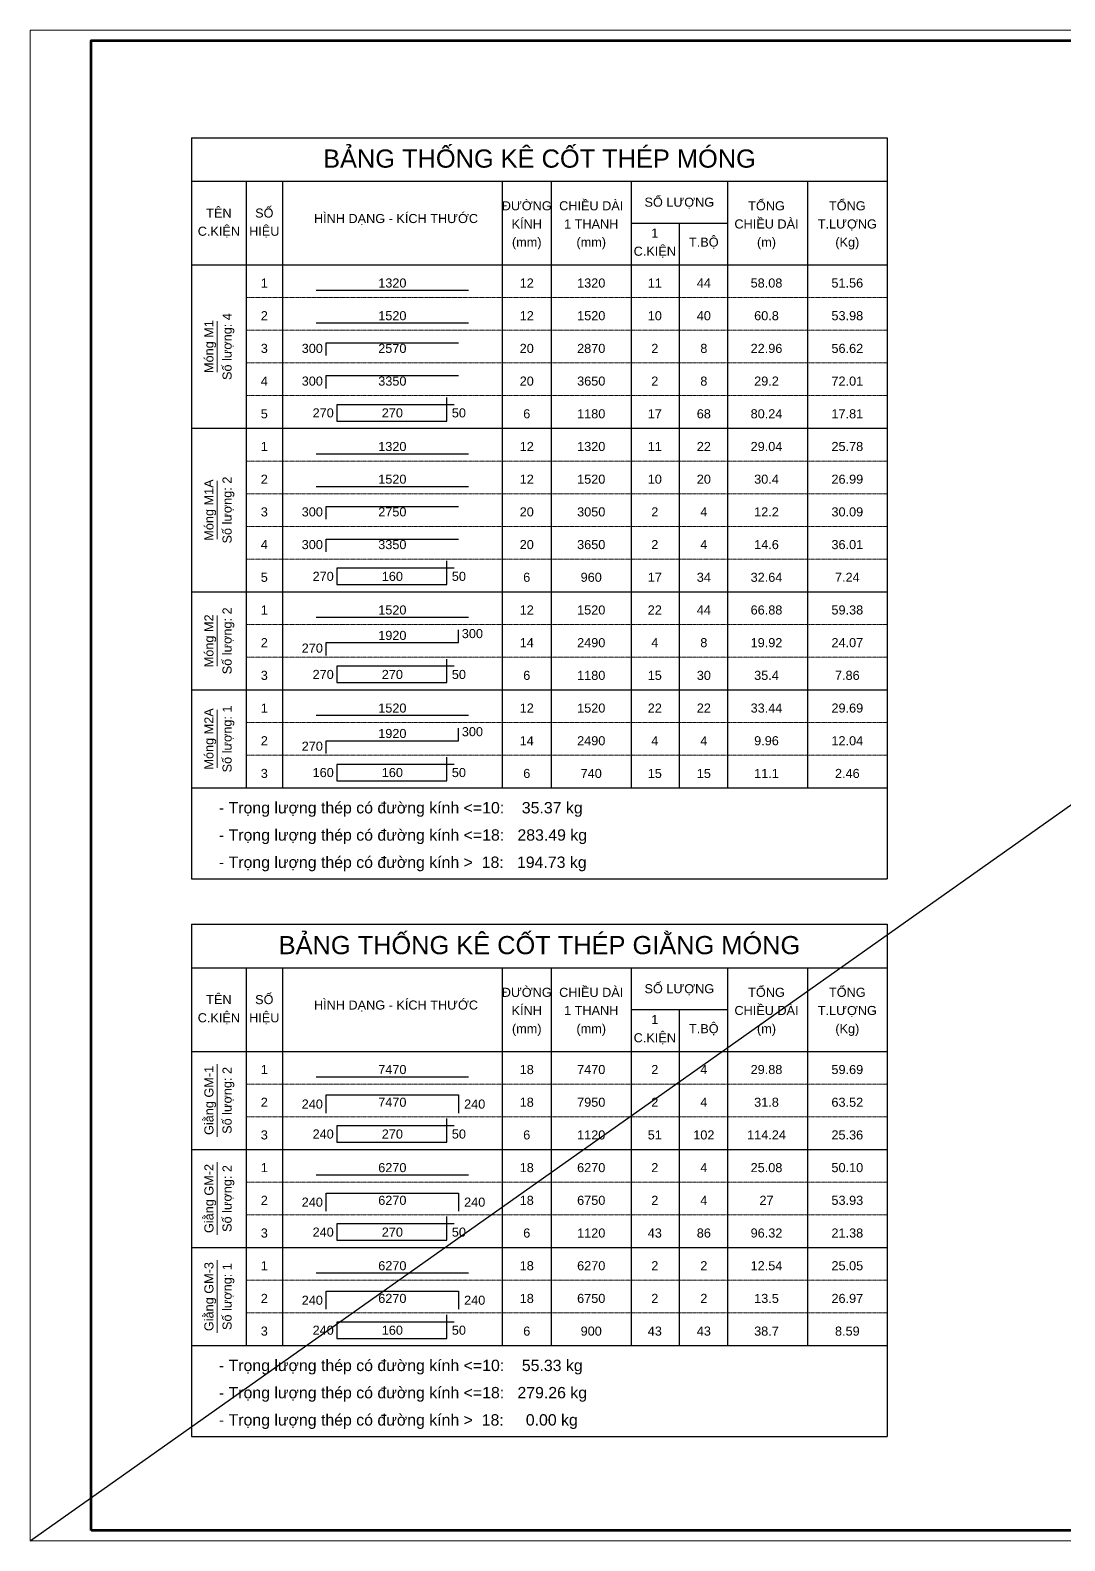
# Model space of a CAD drawing. Header units: millimetres. Extents: x -182770 to 489476, y -561170 to -280028.
# Drawn here: x 350876 to 365117, y -533379 to -512589 of the extents above; entities that cross this region are included whole.
import ezdxf
from ezdxf.enums import TextEntityAlignment as Align

# ---------------------------------------------------------------- set-up
doc = ezdxf.new("R2010")
doc.units = ezdxf.units.MM
doc.header["$MEASUREMENT"] = 0
doc.linetypes.add('HIDDEN', pattern=[0.375, 0.25, -0.125])
doc.layers.get('Defpoints').update_dxf_attribs({"color": 1})
doc.layers.add('KCS_Plotter', color=11, linetype='Continuous', plot=False)
for name, color, linetype, lineweight in [('Khungten_LCDI', 7, 'Continuous', 5), ('LC MANH DUT', 35, 'HIDDEN', 5), ('LC Net dam 1', 30, 'Continuous', 30), ('LC Net thay', 63, 'Continuous', 25), ('LC Text1', 3, 'Continuous', 20)]:
    doc.layers.add(name, color=color, linetype=linetype, lineweight=lineweight)
doc.styles.add('Hoa', font='micross.ttf')
doc.styles.add('Khungten', font='VHAVAN.TTF', dxfattribs={"width": 0.9, "height": 5000})
doc.styles.add('LC 1', font='VHAVANB.TTF')
doc.styles.add('Thuong', font='micross.ttf')
doc.styles.add('Title', font='VHBLACK.TTF', dxfattribs={"width": 0.8})

# ---------------------------------------------------------------- blocks, each defined once
blk = doc.blocks.new('lcdi fix')
at = {"layer": 'Defpoints', "lineweight": 0}
blk.add_lwpolyline([(-1200, -14850), (-1200, 14850), (40800, 14850), (40800, -14850)], close=True, dxfattribs=at)
at = {"layer": 'Khungten_LCDI', "color": 5, "lineweight": 60}
blk.add_lwpolyline([(0, -14650), (0, 14650), (40600, 14650), (40600, -14650)], close=True, dxfattribs=at)
at = {"color": 7, "style": 'Khungten', "width": 0.8}
for tag, p in [('REVISION', (39499, -10746)), ('NGAYHT', (39546, -11609))]:
    blk.add_attdef(tag, text='', height=200, dxfattribs=at).set_placement(p, align=Align.CENTER)
at = {"layer": 'LC Text1', "color": 3, "style": 'LC 1', "width": 1.834006}
for tag, p, p2 in [('TENBANVE1', (36913, -8886), (40339, -8886)), ('TENBANVE2', (36913, -9562), (40339, -9562))]:
    blk.add_attdef(tag, text='', height=250, dxfattribs=at).set_placement(p, p2, align=Align.FIT)
at = {"layer": 'LC Text1', "style": 'Title', "width": 0.7}
blk.add_attdef('SOBANVE', text='', height=250, dxfattribs=at).set_placement((39562, -13896), align=Align.CENTER)

msp = doc.modelspace()

# ---------------------------------------------------------------- linework, layer by layer
at = {"layer": 'KCS_Plotter', "ltscale": 250}
msp.add_line((350876.1, -533378.8), (380276.1, -512588.8), dxfattribs=at)
at = {"layer": 'LC MANH DUT'}
for p, q in [((353848.3, -516267.9), (362673.3, -516267.9)), ((353848.3, -516717.9), (362673.3, -516717.9)), ((353848.3, -517167.9), (362673.3, -517167.9)), ((353848.3, -517617.9), (362673.3, -517617.9)), ((353848.3, -518067.9), (362673.3, -518067.9)), ((353848.3, -518517.9), (362673.3, -518517.9)), ((353848.3, -518967.9), (362673.3, -518967.9)), ((353848.3, -519417.9), (362673.3, -519417.9)), ((353848.3, -519867.9), (362673.3, -519867.9)), ((353848.3, -520317.9), (362673.3, -520317.9)), ((353848.3, -520767.9), (362673.3, -520767.9)), ((353848.3, -521217.9), (362673.3, -521217.9)), ((353848.3, -521667.9), (362673.3, -521667.9)), ((353848.3, -522117.9), (362673.3, -522117.9)), ((353848.3, -522567.9), (362673.3, -522567.9)), ((353848.3, -523017.9), (362673.3, -523017.9)), ((353848.3, -527092.9), (362673.3, -527092.9)), ((353848.3, -527542.9), (362673.3, -527542.9)), ((353848.3, -527992.9), (362673.3, -527992.9)), ((353848.3, -528442.9), (362673.3, -528442.9)), ((353848.3, -528892.9), (362673.3, -528892.9)), ((353848.3, -529342.9), (362673.3, -529342.9)), ((353848.3, -529792.9), (362673.3, -529792.9)), ((353848.3, -530242.9), (362673.3, -530242.9)), ((353848.3, -530692.9), (362673.3, -530692.9))]:
    msp.add_line(p, q, dxfattribs=at)
at = {"layer": 'LC Net dam 1'}
for points in [[(354810.8, -516167.9), (356910.8, -516167.9)], [(354810.8, -516617.9), (356910.8, -516617.9)], [(354948.3, -517067.9), (354948.3, -516892.9), (356773.3, -516892.9)], [(354948.3, -517517.9), (354948.3, -517342.9), (356773.3, -517342.9)], [(356710.8, -517742.9), (355098.3, -517742.9), (355098.3, -517967.9), (356610.8, -517967.9), (356610.8, -517642.9)], [(354810.8, -518417.9), (356910.8, -518417.9)], [(354810.8, -518867.9), (356910.8, -518867.9)], [(354948.3, -519317.9), (354948.3, -519142.9), (356773.3, -519142.9)], [(354948.3, -519767.9), (354948.3, -519592.9), (356773.3, -519592.9)], [(356710.8, -519992.9), (355098.3, -519992.9), (355098.3, -520217.9), (356610.8, -520217.9), (356610.8, -519892.9)], [(354810.8, -520667.9), (356910.8, -520667.9)], [(354948.3, -521192.9), (354948.3, -521017.9), (356773.3, -521017.9), (356773.3, -520842.9)], [(356710.8, -521342.9), (355098.3, -521342.9), (355098.3, -521567.9), (356610.8, -521567.9), (356610.8, -521242.9)], [(354810.8, -522017.9), (356910.8, -522017.9)], [(354948.3, -522542.9), (354948.3, -522367.9), (356773.3, -522367.9), (356773.3, -522192.9)], [(356710.8, -522692.9), (355098.3, -522692.9), (355098.3, -522917.9), (356610.8, -522917.9), (356610.8, -522592.9)], [(354810.8, -526992.9), (356910.8, -526992.9)], [(354948.3, -527492.9), (354948.3, -527242.9), (356773.3, -527242.9), (356773.3, -527492.9)], [(356710.8, -527667.9), (355098.3, -527667.9), (355098.3, -527892.9), (356610.8, -527892.9), (356610.8, -527567.9)], [(354810.8, -528342.9), (356910.8, -528342.9)], [(354948.3, -528842.9), (354948.3, -528592.9), (356773.3, -528592.9), (356773.3, -528842.9)], [(356710.8, -529017.9), (355098.3, -529017.9), (355098.3, -529242.9), (356610.8, -529242.9), (356610.8, -528917.9)], [(354810.8, -529692.9), (356910.8, -529692.9)], [(354948.3, -530192.9), (354948.3, -529942.9), (356773.3, -529942.9), (356773.3, -530192.9)], [(356710.8, -530367.9), (355098.3, -530367.9), (355098.3, -530592.9), (356610.8, -530592.9), (356610.8, -530267.9)]]:
    msp.add_lwpolyline(points, dxfattribs=at)
at = {"layer": 'LC Net thay'}
for p, q in [((353098.3, -514067.9), (362673.3, -514067.9)), ((353098.3, -514067.9), (353098.3, -524267.9)), ((362673.3, -514067.9), (362673.3, -524267.9)), ((353098.3, -514667.9), (362673.3, -514667.9)), ((353848.3, -514667.9), (353848.3, -523017.9)), ((354348.3, -514667.9), (354348.3, -523017.9)), ((357373.3, -514667.9), (357373.3, -523017.9)), ((358048.3, -514667.9), (358048.3, -523017.9)), ((359148.3, -514667.9), (359148.3, -523017.9)), ((360473.3, -514667.9), (360473.3, -523017.9)), ((361573.3, -514667.9), (361573.3, -523017.9)), ((359148.3, -515242.9), (360473.3, -515242.9)), ((359810.8, -515242.9), (359810.8, -523017.9)), ((353098.3, -515817.9), (362673.3, -515817.9)), ((353098.3, -518067.9), (362673.3, -518067.9)), ((353098.3, -520317.9), (362673.3, -520317.9)), ((353098.3, -521667.9), (362673.3, -521667.9)), ((353098.3, -523017.9), (362673.3, -523017.9)), ((353098.3, -523017.9), (362673.3, -523017.9)), ((353098.3, -524267.9), (362673.3, -524267.9)), ((353098.3, -524892.9), (362673.3, -524892.9)), ((353098.3, -524892.9), (353098.3, -531942.9)), ((362673.3, -524892.9), (362673.3, -531942.9)), ((353098.3, -525492.9), (362673.3, -525492.9)), ((353848.3, -525492.9), (353848.3, -530692.9)), ((354348.3, -525492.9), (354348.3, -530692.9)), ((357373.3, -525492.9), (357373.3, -530692.9)), ((358048.3, -525492.9), (358048.3, -530692.9)), ((359148.3, -525492.9), (359148.3, -530692.9)), ((360473.3, -525492.9), (360473.3, -530692.9)), ((361573.3, -525492.9), (361573.3, -530692.9)), ((359148.3, -526067.9), (360473.3, -526067.9)), ((359810.8, -526067.9), (359810.8, -530692.9)), ((353098.3, -526642.9), (362673.3, -526642.9)), ((353098.3, -527992.9), (362673.3, -527992.9)), ((353098.3, -529342.9), (362673.3, -529342.9)), ((353098.3, -530692.9), (362673.3, -530692.9)), ((353098.3, -530692.9), (362673.3, -530692.9)), ((353098.3, -531942.9), (362673.3, -531942.9))]:
    msp.add_line(p, q, dxfattribs=at)
at = {"layer": 'LC Text1'}
for p, q in [((353448.3, -517292.9), (353448.3, -516592.9)), ((353448.3, -519592.9), (353448.3, -518792.9)), ((353448.3, -521342.9), (353448.3, -520642.9)), ((353448.3, -522742.9), (353448.3, -521942.9)), ((353448.3, -527817.9), (353448.3, -526817.9)), ((353448.3, -529167.9), (353448.3, -528167.9)), ((353448.3, -530517.9), (353448.3, -529517.9))]:
    msp.add_line(p, q, dxfattribs=at)

# ---------------------------------------------------------------- block references
at = {"layer": 'LC Net thay', "xscale": 0.7, "yscale": 0.7, "zscale": 0.7}
msp.add_blockref('lcdi fix', (351716.1, -522983.8), dxfattribs=at)

# ---------------------------------------------------------------- texts
at = {"layer": 'LC Text1', "color": 4, "style": 'Hoa'}
for s, p in [('BẢNG THỐNG KÊ CỐT THÉP MÓNG', (357885.8, -514480.4)), ('BẢNG THỐNG KÊ CỐT THÉP GIẰNG MÓNG', (357885.8, -525305.4))]:
    msp.add_text(s, height=250, dxfattribs=at).set_placement(p, align=Align.CENTER)
at = {"layer": 'LC Text1'}
for s, style, p in [('ĐƯỜNG', 'Hoa', (357710.8, -515067.9)), ('CHIỀU DÀI', 'Hoa', (358598.3, -515067.9)), ('SỐ LƯỢNG', 'Hoa', (359810.8, -515017.9)), ('TỔNG', 'Hoa', (361010.8, -515067.9)), ('TỔNG', 'Hoa', (362123.3, -515067.9)), ('TÊN', 'Hoa', (353473.3, -515167.9)), ('SỐ', 'Hoa', (354098.3, -515167.9)), ('HÌNH DẠNG - KÍCH THƯỚC', 'Hoa', (355910.8, -515242.9)), ('KÍNH', 'Hoa', (357710.8, -515317.9)), ('CHIỀU DÀI', 'Hoa', (361010.8, -515317.9)), ('C.KIỆN', 'Hoa', (353473.3, -515417.9)), ('HIỆU', 'Hoa', (354098.3, -515417.9)), ('1 THANH', 'Hoa', (358598.3, -515317.9)), ('1', 'Hoa', (359473.3, -515442.9)), ('T.LƯỢNG', 'Hoa', (362123.3, -515317.9)), ('(mm)', 'Thuong', (357710.8, -515567.9)), ('(mm)', 'Thuong', (358598.3, -515567.9)), ('C.KIỆN', 'Hoa', (359473.3, -515692.9)), ('T.BỘ', 'Hoa', (360148.3, -515567.9)), ('(m)', 'Thuong', (361010.8, -515567.9)), ('(Kg)', 'Thuong', (362123.3, -515567.9)), ('ĐƯỜNG', 'Hoa', (357710.8, -525892.9)), ('CHIỀU DÀI', 'Hoa', (358598.3, -525892.9)), ('SỐ LƯỢNG', 'Hoa', (359810.8, -525842.9)), ('TỔNG', 'Hoa', (361010.8, -525892.9)), ('TỔNG', 'Hoa', (362123.3, -525892.9)), ('TÊN', 'Hoa', (353473.3, -525992.9)), ('SỐ', 'Hoa', (354098.3, -525992.9)), ('HÌNH DẠNG - KÍCH THƯỚC', 'Hoa', (355910.8, -526067.9)), ('KÍNH', 'Hoa', (357710.8, -526142.9)), ('CHIỀU DÀI', 'Hoa', (361010.8, -526142.9)), ('C.KIỆN', 'Hoa', (353473.3, -526242.9)), ('HIỆU', 'Hoa', (354098.3, -526242.9)), ('1 THANH', 'Hoa', (358598.3, -526142.9)), ('1', 'Hoa', (359473.3, -526267.9)), ('T.LƯỢNG', 'Hoa', (362123.3, -526142.9)), ('(mm)', 'Thuong', (357710.8, -526392.9)), ('(mm)', 'Thuong', (358598.3, -526392.9)), ('C.KIỆN', 'Hoa', (359473.3, -526517.9)), ('T.BỘ', 'Hoa', (360148.3, -526392.9)), ('(m)', 'Thuong', (361010.8, -526392.9)), ('(Kg)', 'Thuong', (362123.3, -526392.9))]:
    msp.add_text(s, height=125, dxfattribs=dict(at, style=style)).set_placement(p, align=Align.CENTER)
at = {"layer": 'LC Text1', "style": 'Hoa'}
for s, p in [('1', (354098.3, -516167.9)), ('1320', (355860.8, -516167.9)), ('12', (357710.8, -516167.9)), ('1320', (358598.3, -516167.9)), ('11', (359473.3, -516167.9)), ('44', (360148.3, -516167.9)), ('58.08', (361010.8, -516167.9)), ('51.56', (362123.3, -516167.9)), ('2', (354098.3, -516617.9)), ('1520', (355860.8, -516617.9)), ('12', (357710.8, -516617.9)), ('1520', (358598.3, -516617.9)), ('10', (359473.3, -516617.9)), ('40', (360148.3, -516617.9)), ('60.8', (361010.8, -516617.9)), ('53.98', (362123.3, -516617.9)), ('3', (354098.3, -517067.9)), ('2570', (355860.8, -517067.9)), ('20', (357710.8, -517067.9)), ('4', (354098.3, -517517.9)), ('3350', (355860.8, -517517.9)), ('20', (357710.8, -517517.9)), ('5', (354098.3, -517967.9)), ('270', (355860.8, -517955.4)), ('6', (357710.8, -517967.9)), ('1', (354098.3, -518417.9)), ('1320', (355860.8, -518417.9)), ('12', (357710.8, -518417.9)), ('1320', (358598.3, -518417.9)), ('11', (359473.3, -518417.9)), ('22', (360148.3, -518417.9)), ('29.04', (361010.8, -518417.9)), ('25.78', (362123.3, -518417.9)), ('2', (354098.3, -518867.9)), ('1520', (355860.8, -518867.9)), ('12', (357710.8, -518867.9)), ('1520', (358598.3, -518867.9)), ('10', (359473.3, -518867.9)), ('20', (360148.3, -518867.9)), ('30.4', (361010.8, -518867.9)), ('26.99', (362123.3, -518867.9)), ('3', (354098.3, -519317.9)), ('2750', (355860.8, -519317.9)), ('20', (357710.8, -519317.9)), ('4', (354098.3, -519767.9)), ('3350', (355860.8, -519767.9)), ('20', (357710.8, -519767.9)), ('5', (354098.3, -520217.9)), ('160', (355860.8, -520205.4)), ('6', (357710.8, -520217.9)), ('1', (354098.3, -520667.9)), ('1520', (355860.8, -520667.9)), ('12', (357710.8, -520667.9)), ('1520', (358598.3, -520667.9)), ('22', (359473.3, -520667.9)), ('44', (360148.3, -520667.9)), ('66.88', (361010.8, -520667.9)), ('59.38', (362123.3, -520667.9)), ('2', (354098.3, -521117.9)), ('1920', (355860.8, -521017.9)), ('14', (357710.8, -521117.9)), ('3', (354098.3, -521567.9)), ('270', (355860.8, -521555.4)), ('6', (357710.8, -521567.9)), ('1', (354098.3, -522017.9)), ('1520', (355860.8, -522017.9)), ('12', (357710.8, -522017.9)), ('1520', (358598.3, -522017.9)), ('22', (359473.3, -522017.9)), ('22', (360148.3, -522017.9)), ('33.44', (361010.8, -522017.9)), ('29.69', (362123.3, -522017.9)), ('1920', (355860.8, -522367.9)), ('2', (354098.3, -522467.9)), ('14', (357710.8, -522467.9)), ('3', (354098.3, -522917.9)), ('160', (355860.8, -522905.4)), ('6', (357710.8, -522917.9)), ('1', (354098.3, -526992.9)), ('7470', (355860.8, -526992.9)), ('18', (357710.8, -526992.9)), ('7470', (358598.3, -526992.9)), ('2', (359473.3, -526992.9)), ('4', (360148.3, -526992.9)), ('29.88', (361010.8, -526992.9)), ('59.69', (362123.3, -526992.9)), ('2', (354098.3, -527442.9)), ('7470', (355860.8, -527442.9)), ('18', (357710.8, -527442.9)), ('3', (354098.3, -527892.9)), ('270', (355860.8, -527880.4)), ('6', (357710.8, -527892.9)), ('1', (354098.3, -528342.9)), ('6270', (355860.8, -528342.9)), ('18', (357710.8, -528342.9)), ('6270', (358598.3, -528342.9)), ('2', (359473.3, -528342.9)), ('4', (360148.3, -528342.9)), ('25.08', (361010.8, -528342.9)), ('50.10', (362123.3, -528342.9)), ('2', (354098.3, -528792.9)), ('6270', (355860.8, -528792.9)), ('18', (357710.8, -528792.9)), ('3', (354098.3, -529242.9)), ('270', (355860.8, -529230.4)), ('6', (357710.8, -529242.9)), ('1', (354098.3, -529692.9)), ('6270', (355860.8, -529692.9)), ('18', (357710.8, -529692.9)), ('6270', (358598.3, -529692.9)), ('2', (359473.3, -529692.9)), ('2', (360148.3, -529692.9)), ('12.54', (361010.8, -529692.9)), ('25.05', (362123.3, -529692.9)), ('2', (354098.3, -530142.9)), ('6270', (355860.8, -530142.9)), ('18', (357710.8, -530142.9)), ('3', (354098.3, -530592.9)), ('160', (355860.8, -530580.4)), ('6', (357710.8, -530592.9))]:
    msp.add_text(s, height=125, dxfattribs=at).set_placement(p, align=Align.BOTTOM_CENTER)
for s, p in [('Móng M1', (353398.3, -516942.9)), ('Số lượng: 4', (353648.3, -516942.9)), ('Móng M1A', (353398.3, -519192.9)), ('Số lượng: 2', (353648.3, -519192.9)), ('Số lượng: 2', (353648.3, -520992.9)), ('Móng M2', (353398.3, -520992.9)), ('Móng M2A', (353398.3, -522342.9)), ('Số lượng: 1', (353648.3, -522342.9)), ('Giằng GM-1', (353398.3, -527317.9)), ('Số lượng: 2', (353648.3, -527317.9)), ('Giằng GM-2', (353398.3, -528667.9)), ('Số lượng: 2', (353648.3, -528667.9)), ('Giằng GM-3', (353398.3, -530017.9)), ('Số lượng: 1', (353648.3, -530017.9))]:
    msp.add_text(s, height=125, rotation=90.00021, dxfattribs=at).set_placement(p, align=Align.CENTER)
for s, p in [('300', (354904.5, -517067.9)), ('300', (354904.5, -517517.9)), ('270', (355054.5, -517955.4)), ('300', (354904.5, -519317.9)), ('300', (354904.5, -519767.9)), ('270', (355054.5, -520205.4)), ('270', (354904.5, -521192.9)), ('270', (355054.5, -521555.4)), ('270', (354904.5, -522542.9)), ('160', (355054.5, -522905.4)), ('240', (354904.5, -527467.9)), ('240', (355054.5, -527880.4)), ('240', (354904.5, -528817.9)), ('240', (355054.5, -529230.4)), ('240', (354904.5, -530167.9)), ('240', (355054.5, -530580.4))]:
    msp.add_text(s, height=125, dxfattribs=at).set_placement(p, align=Align.BOTTOM_RIGHT)
at = {"layer": 'LC Text1', "color": 7, "style": 'Hoa'}
for s, p in [('2870', (358598.3, -517067.9)), ('2', (359473.3, -517067.9)), ('8', (360148.3, -517067.9)), ('22.96', (361010.8, -517067.9)), ('56.62', (362123.3, -517067.9)), ('3650', (358598.3, -517517.9)), ('2', (359473.3, -517517.9)), ('8', (360148.3, -517517.9)), ('29.2', (361010.8, -517517.9)), ('72.01', (362123.3, -517517.9)), ('1180', (358598.3, -517967.9)), ('17', (359473.3, -517967.9)), ('68', (360148.3, -517967.9)), ('80.24', (361010.8, -517967.9)), ('17.81', (362123.3, -517967.9)), ('3050', (358598.3, -519317.9)), ('2', (359473.3, -519317.9)), ('4', (360148.3, -519317.9)), ('12.2', (361010.8, -519317.9)), ('30.09', (362123.3, -519317.9)), ('3650', (358598.3, -519767.9)), ('2', (359473.3, -519767.9)), ('4', (360148.3, -519767.9)), ('14.6', (361010.8, -519767.9)), ('36.01', (362123.3, -519767.9)), ('960', (358598.3, -520217.9)), ('17', (359473.3, -520217.9)), ('34', (360148.3, -520217.9)), ('32.64', (361010.8, -520217.9)), ('7.24', (362123.3, -520217.9)), ('2490', (358598.3, -521117.9)), ('4', (359473.3, -521117.9)), ('8', (360148.3, -521117.9)), ('19.92', (361010.8, -521117.9)), ('24.07', (362123.3, -521117.9)), ('1180', (358598.3, -521567.9)), ('15', (359473.3, -521567.9)), ('30', (360148.3, -521567.9)), ('35.4', (361010.8, -521567.9)), ('7.86', (362123.3, -521567.9)), ('2490', (358598.3, -522467.9)), ('4', (359473.3, -522467.9)), ('4', (360148.3, -522467.9)), ('9.96', (361010.8, -522467.9)), ('12.04', (362123.3, -522467.9)), ('740', (358598.3, -522917.9)), ('15', (359473.3, -522917.9)), ('15', (360148.3, -522917.9)), ('11.1', (361010.8, -522917.9)), ('2.46', (362123.3, -522917.9)), ('7950', (358598.3, -527442.9)), ('2', (359473.3, -527442.9)), ('4', (360148.3, -527442.9)), ('31.8', (361010.8, -527442.9)), ('63.52', (362123.3, -527442.9)), ('1120', (358598.3, -527892.9)), ('51', (359473.3, -527892.9)), ('102', (360148.3, -527892.9)), ('114.24', (361010.8, -527892.9)), ('25.36', (362123.3, -527892.9)), ('6750', (358598.3, -528792.9)), ('2', (359473.3, -528792.9)), ('4', (360148.3, -528792.9)), ('27', (361010.8, -528792.9)), ('53.93', (362123.3, -528792.9)), ('1120', (358598.3, -529242.9)), ('43', (359473.3, -529242.9)), ('86', (360148.3, -529242.9)), ('96.32', (361010.8, -529242.9)), ('21.38', (362123.3, -529242.9)), ('6750', (358598.3, -530142.9)), ('2', (359473.3, -530142.9)), ('2', (360148.3, -530142.9)), ('13.5', (361010.8, -530142.9)), ('26.97', (362123.3, -530142.9)), ('900', (358598.3, -530592.9)), ('43', (359473.3, -530592.9)), ('43', (360148.3, -530592.9)), ('38.7', (361010.8, -530592.9)), ('8.59', (362123.3, -530592.9))]:
    msp.add_text(s, height=125, dxfattribs=at).set_placement(p, align=Align.BOTTOM_CENTER)
at = {"layer": 'LC Text1', "style": 'Hoa'}
for s, p in [('50', (356679.5, -517955.4)), ('50', (356679.5, -520205.4)), ('300', (356817, -520992.9)), ('50', (356679.5, -521555.4)), ('300', (356817, -522342.9)), ('50', (356679.5, -522905.4)), ('240', (356848.3, -527467.9)), ('50', (356679.5, -527880.4)), ('240', (356848.3, -528817.9)), ('50', (356679.5, -529230.4)), ('240', (356848.3, -530167.9)), ('50', (356679.5, -530580.4))]:
    msp.add_text(s, height=125, dxfattribs=at).set_placement(p, align=Align.BOTTOM_LEFT)
for s, p in [('- Trọng lượng thép có đường kính <=10:    35.37 kg', (353473.3, -523367.9)), ('- Trọng lượng thép có đường kính <=18:   283.49 kg', (353473.3, -523742.9)), ('- Trọng lượng thép có đường kính >  18:   194.73 kg', (353473.3, -524117.9)), ('- Trọng lượng thép có đường kính <=10:    55.33 kg', (353473.3, -531042.9)), ('- Trọng lượng thép có đường kính <=18:   279.26 kg', (353473.3, -531417.9)), ('- Trọng lượng thép có đường kính >  18:     0.00 kg', (353473.3, -531792.9))]:
    msp.add_text(s, height=156.25, dxfattribs=at).set_placement(p)

doc.saveas('drawing.dxf')
